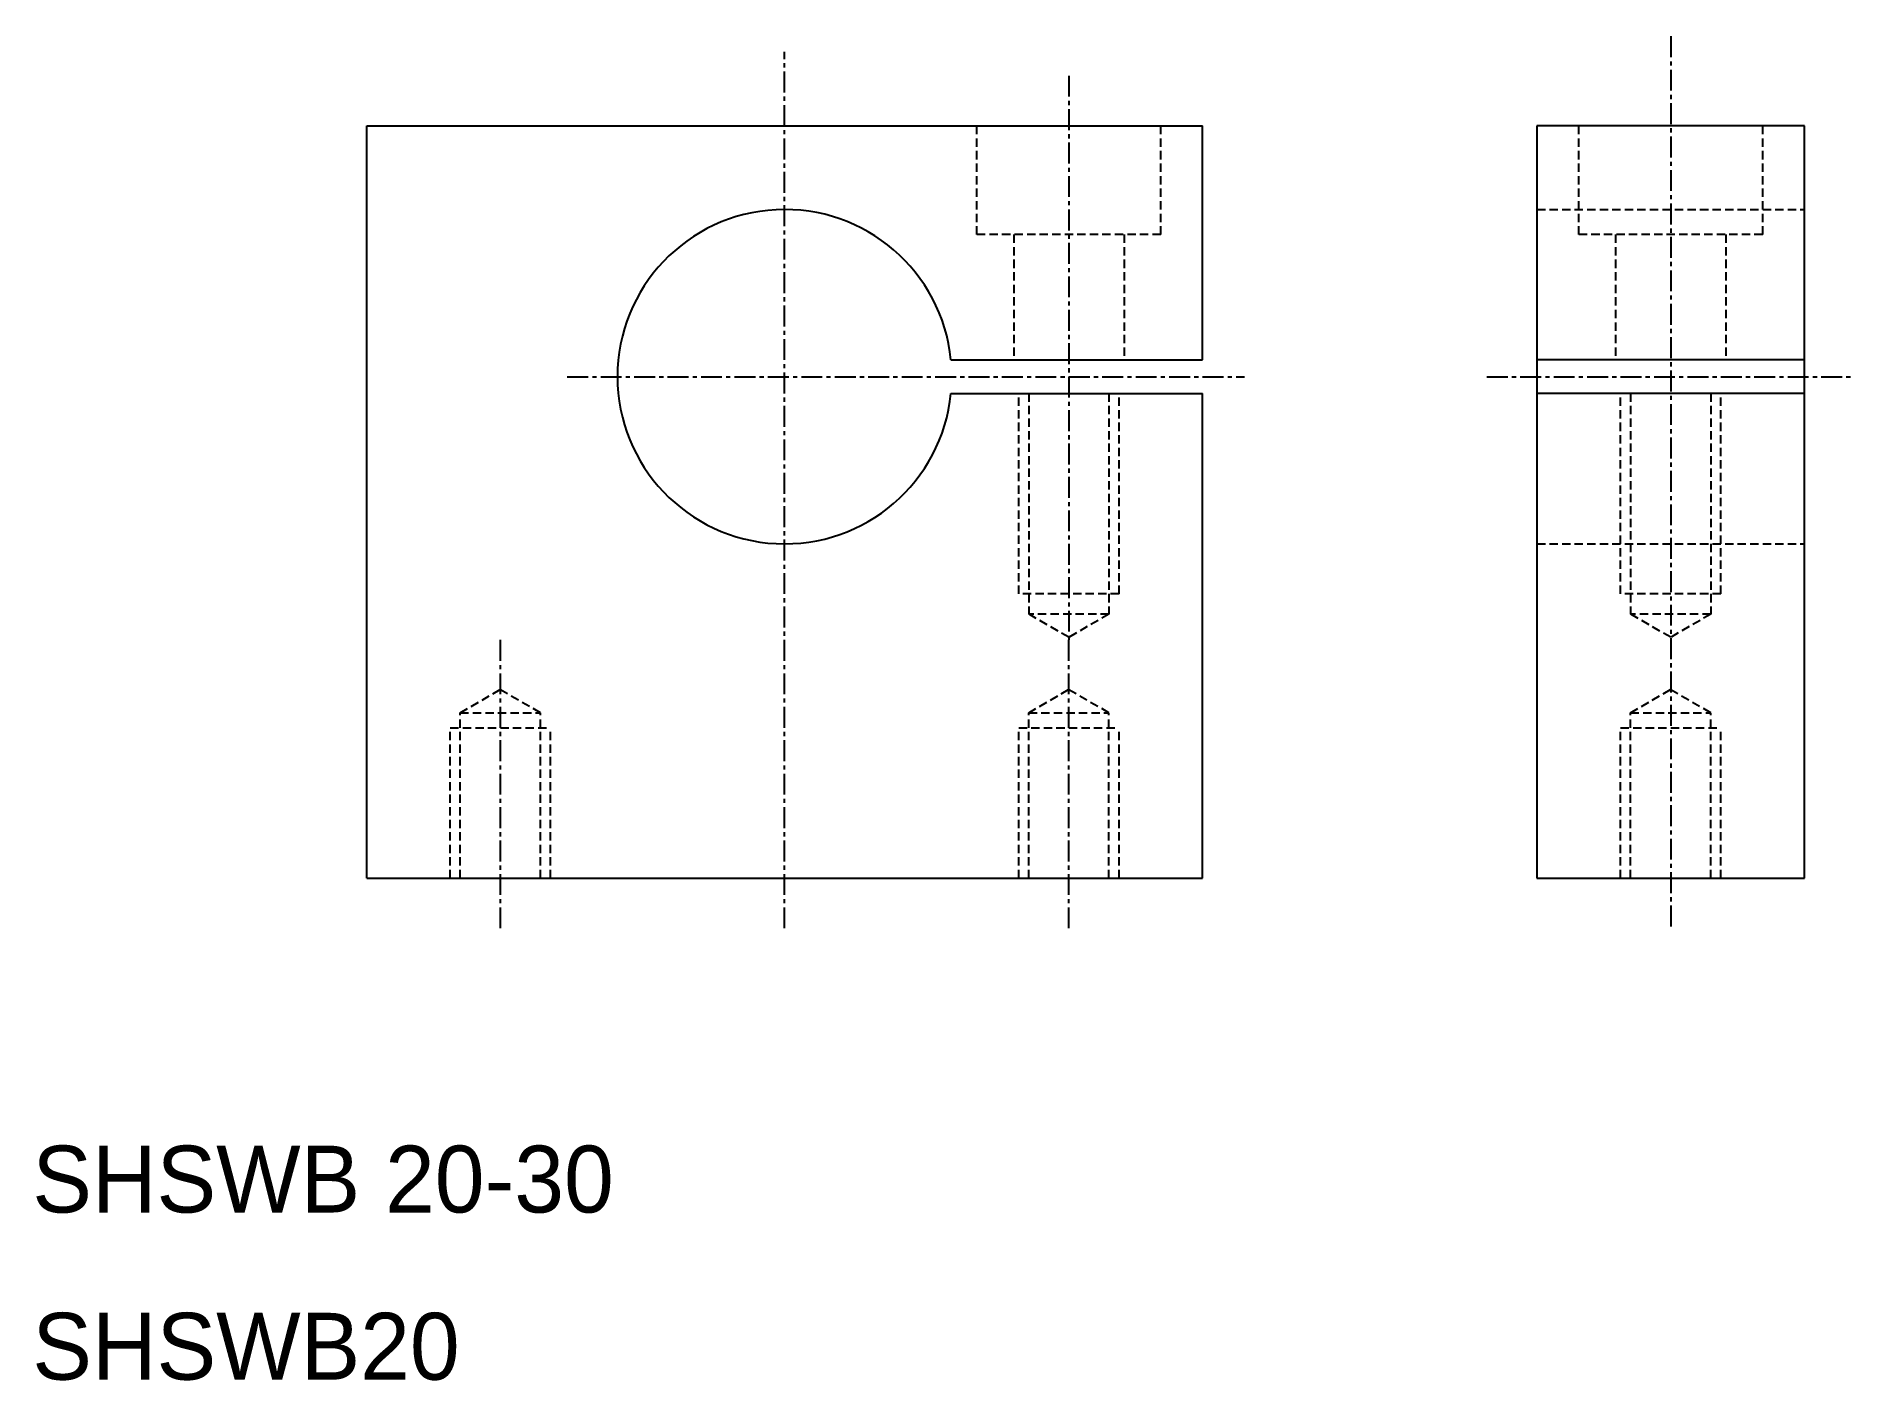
# Model space of a CAD drawing. Extents: x 10 to 119, y 10 to 90.
import ezdxf

# ---------------------------------------------------------------- set-up
doc = ezdxf.new("R2010")
doc.units = 0
doc.linetypes.add('CENTER', pattern=[2, 1.25, -0.25, 0.25, -0.25])
doc.linetypes.add('DASHED', pattern=[0.75, 0.5, -0.25])
doc.layers.get('0').update_dxf_attribs({"linetype": 'CONTINUOUS'})
doc.layers.add('CENTER', color=1, linetype='CENTER')

msp = doc.modelspace()

# ---------------------------------------------------------------- linework, layer by layer
at = {"color": 7, "linetype": 'CONTINUOUS'}
for p, q in [((30, 40), (30, 85)), ((30, 85), (80, 85)), ((80, 71), (80, 85)), ((100, 85), (100, 40)), ((116, 85), (100, 85)), ((116, 40), (116, 85)), ((64.95, 71), (80, 71)), ((116, 71), (100, 71)), ((64.95, 69), (80, 69)), ((80, 40), (80, 69)), ((116, 69), (100, 69)), ((30, 40), (80, 40)), ((100, 40), (116, 40))]:
    msp.add_line(p, q, dxfattribs=at)
at = {"color": 3, "linetype": 'DASHED'}
for p, q in [((66.5, 78.5), (66.5, 85)), ((77.5, 78.5), (77.5, 85)), ((102.5, 78.5), (102.5, 85)), ((113.5, 78.5), (113.5, 85)), ((100, 80), (116, 80)), ((77.5, 78.5), (66.5, 78.5)), ((68.7, 78.5), (68.7, 71)), ((75.3, 78.5), (75.3, 71)), ((113.5, 78.5), (102.5, 78.5)), ((104.7, 78.5), (104.7, 71)), ((111.3, 78.5), (111.3, 71)), ((69, 57), (69, 69)), ((69.6, 69), (69.6, 55.8)), ((74.4, 69), (74.4, 55.8)), ((75, 57), (75, 69)), ((105, 57), (105, 69)), ((105.6, 69), (105.6, 55.8)), ((110.4, 69), (110.4, 55.8)), ((111, 57), (111, 69)), ((100, 60), (116, 60)), ((75, 57), (69, 57)), ((111, 57), (105, 57)), ((74.4, 55.8), (69.6, 55.8)), ((72, 54.41), (69.6, 55.8)), ((74.4, 55.8), (72, 54.41)), ((108, 54.41), (105.6, 55.8)), ((110.4, 55.8), (105.6, 55.8)), ((110.4, 55.8), (108, 54.41)), ((35.6, 49.9), (38, 51.29)), ((38, 51.29), (40.4, 49.9)), ((69.6, 49.9), (72, 51.29)), ((72, 51.29), (74.4, 49.9)), ((105.6, 49.9), (108, 51.29)), ((108, 51.29), (110.4, 49.9)), ((35, 40), (35, 49)), ((35, 49), (41, 49)), ((35.6, 40), (35.6, 49.9)), ((35.6, 49.9), (40.4, 49.9)), ((40.4, 40), (40.4, 49.9)), ((41, 40), (41, 49)), ((69, 40), (69, 49)), ((69, 49), (75, 49)), ((69.6, 40), (69.6, 49.9)), ((69.6, 49.9), (74.4, 49.9)), ((74.4, 40), (74.4, 49.9)), ((75, 40), (75, 49)), ((105, 40), (105, 49)), ((105, 49), (111, 49)), ((105.6, 40), (105.6, 49.9)), ((105.6, 49.9), (110.4, 49.9)), ((110.4, 40), (110.4, 49.9)), ((111, 40), (111, 49))]:
    msp.add_line(p, q, dxfattribs=at)
at = {"color": 7, "linetype": 'CONTINUOUS'}
msp.add_arc((55, 70), 10, 5.7392, 354.2608, dxfattribs=at)
at = {"layer": 'CENTER', "color": 1, "linetype": 'CENTER'}
for p, q in [((108, 90.36), (108, 37)), ((55, 37), (55, 89.43)), ((72, 88), (72, 54)), ((42, 70), (82.5, 70)), ((97, 70), (119, 70)), ((38, 37), (38, 54.29)), ((72, 37), (72, 54.29))]:
    msp.add_line(p, q, dxfattribs=at)

# ---------------------------------------------------------------- texts
at = {"color": 7, "linetype": 'CONTINUOUS'}
for s, p in [('SHSWB 20-30', (10, 20)), ('SHSWB20', (10, 10))]:
    msp.add_text(s, height=4, dxfattribs=at).set_placement(p)

doc.saveas('drawing.dxf')
